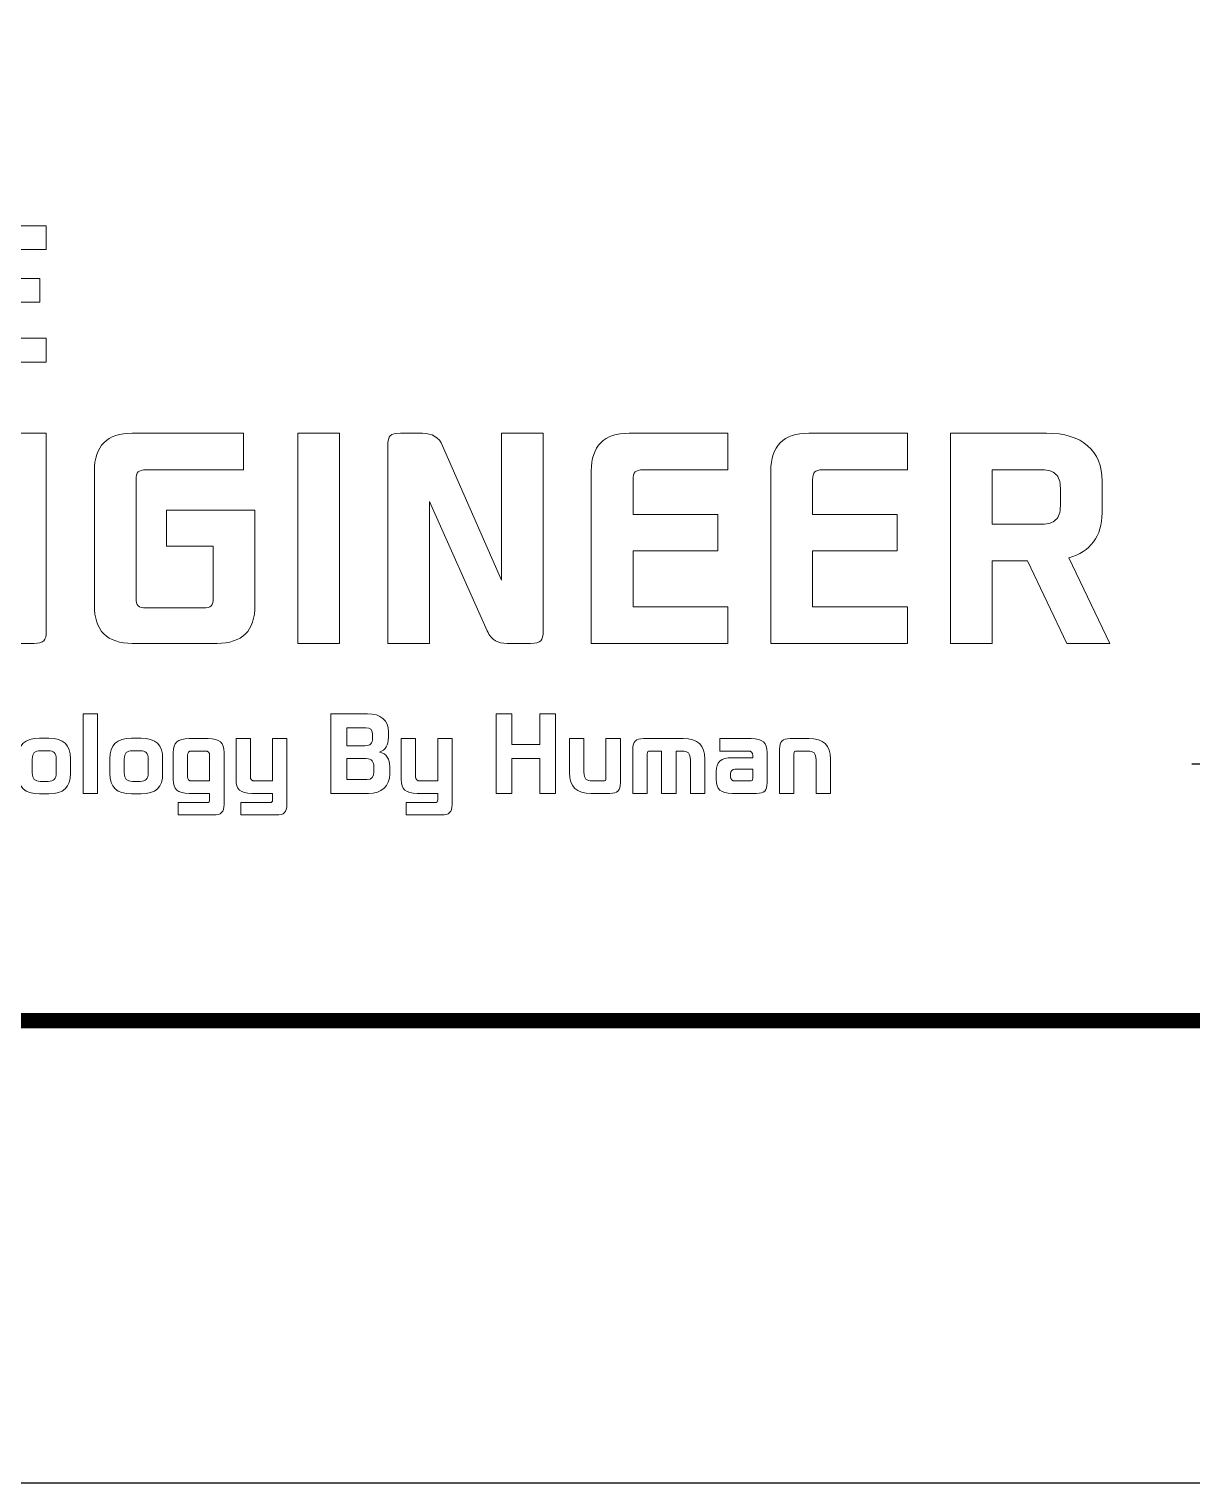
# Model space of a CAD drawing. Header units: millimetres. Extents: x 248 to 2768, y 230 to 2012.
# Drawn here: x 2110.2 to 2246.1, y 230.2 to 400 of the extents above; entities that cross this region are included whole.
import ezdxf

# ---------------------------------------------------------------- set-up
doc = ezdxf.new("R2010")
doc.units = ezdxf.units.MM
doc.header["$LTSCALE"] = 5
doc.layers.add('Template', color=7, linetype='Continuous')

# ---------------------------------------------------------------- blocks, each defined once
blk = doc.blocks.new('A$C289D198A')
at = {"layer": 'Template', "lineweight": 0}
for points in [[(25.846, 3.342), (25.846, 7.433), (26.659, 7.433), (26.659, 3.342)], [(21.663, 1.971), (21.943, 1.971), (21.943, 0.42), (21.663, 0.42)], [(30.556, 1.103), (30.014, 1.103), (30.014, 0.42), (29.706, 0.42), (29.706, 1.971), (30.014, 1.971), (30.014, 1.37), (30.556, 1.37), (30.556, 1.971), (30.864, 1.971), (30.864, 0.42), (30.556, 0.42)]]:
    blk.add_lwpolyline(points, close=True, dxfattribs=at)
for points, knots in [([(19.222, 8.817), (19.222, 8.817), (19.222, 10.994), (19.222, 10.994), (19.222, 11.314), (19.382, 11.473), (19.702, 11.473), (19.702, 11.473), (20.948, 11.473), (20.948, 11.473), (20.948, 11.473), (20.948, 11.01), (20.948, 11.01), (20.948, 11.01), (19.877, 11.01), (19.877, 11.01), (19.829, 11.01), (19.795, 11.001), (19.777, 10.983), (19.759, 10.965), (19.75, 10.931), (19.75, 10.882), (19.75, 10.882), (19.75, 10.444), (19.75, 10.444), (19.75, 10.444), (20.82, 10.444), (20.82, 10.444), (20.82, 10.444), (20.82, 9.987), (20.82, 9.987), (20.82, 9.987), (19.75, 9.987), (19.75, 9.987), (19.75, 9.987), (19.75, 9.281), (19.75, 9.281), (19.75, 9.281), (20.948, 9.281), (20.948, 9.281), (20.948, 9.281), (20.948, 8.817), (20.948, 8.817), (20.948, 8.817), (19.222, 8.817), (19.222, 8.817)], [0, 0, 0, 0, 1, 1, 1, 2, 2, 2, 3, 3, 3, 4, 4, 4, 5, 5, 5, 6, 6, 6, 7, 7, 7, 8, 8, 8, 9, 9, 9, 10, 10, 10, 11, 11, 11, 12, 12, 12, 13, 13, 13, 14, 14, 14, 15, 15, 15, 15]), ([(20.899, 3.392), (20.866, 3.359), (20.8, 3.342), (20.702, 3.342), (20.702, 3.342), (20.249, 3.342), (20.249, 3.342), (20.157, 3.342), (20.08, 3.359), (20.018, 3.394), (19.955, 3.429), (19.901, 3.493), (19.855, 3.588), (19.855, 3.588), (18.733, 6.104), (18.733, 6.104), (18.733, 6.104), (18.733, 3.342), (18.733, 3.342), (18.733, 3.342), (17.92, 3.342), (17.92, 3.342), (17.92, 3.342), (17.92, 7.187), (17.92, 7.187), (17.92, 7.286), (17.937, 7.351), (17.97, 7.384), (18.002, 7.417), (18.068, 7.433), (18.167, 7.433), (18.167, 7.433), (18.595, 7.433), (18.595, 7.433), (18.788, 7.433), (18.92, 7.351), (18.989, 7.187), (18.989, 7.187), (20.136, 4.573), (20.136, 4.573), (20.136, 4.573), (20.136, 7.433), (20.136, 7.433), (20.136, 7.433), (20.948, 7.433), (20.948, 7.433), (20.948, 7.433), (20.948, 3.588), (20.948, 3.588), (20.948, 3.49), (20.932, 3.424), (20.899, 3.392)], [0, 0, 0, 0, 1, 1, 1, 2, 2, 2, 3, 3, 3, 4, 4, 4, 5, 5, 5, 6, 6, 6, 7, 7, 7, 8, 8, 8, 9, 9, 9, 10, 10, 10, 11, 11, 11, 12, 12, 12, 13, 13, 13, 14, 14, 14, 15, 15, 15, 16, 16, 16, 17, 17, 17, 17]), ([(24.271, 3.342), (24.271, 3.342), (22.622, 3.342), (22.622, 3.342), (22.13, 3.342), (21.883, 3.588), (21.883, 4.081), (21.883, 4.081), (21.883, 6.695), (21.883, 6.695), (21.883, 7.187), (22.13, 7.433), (22.622, 7.433), (22.622, 7.433), (24.788, 7.433), (24.788, 7.433), (24.788, 7.433), (24.788, 6.72), (24.788, 6.72), (24.788, 6.72), (22.893, 6.72), (22.893, 6.72), (22.817, 6.72), (22.766, 6.706), (22.738, 6.678), (22.709, 6.65), (22.696, 6.598), (22.696, 6.523), (22.696, 6.523), (22.696, 4.229), (22.696, 4.229), (22.696, 4.153), (22.709, 4.101), (22.738, 4.073), (22.766, 4.045), (22.817, 4.032), (22.893, 4.032), (22.893, 4.032), (24.001, 4.032), (24.001, 4.032), (24.076, 4.032), (24.127, 4.045), (24.156, 4.073), (24.183, 4.101), (24.198, 4.153), (24.198, 4.229), (24.198, 4.229), (24.198, 5.233), (24.198, 5.233), (24.198, 5.233), (23.287, 5.233), (23.287, 5.233), (23.287, 5.233), (23.287, 5.937), (23.287, 5.937), (23.287, 5.937), (25.01, 5.937), (25.01, 5.937), (25.01, 5.937), (25.01, 4.081), (25.01, 4.081), (25.01, 3.588), (24.763, 3.342), (24.271, 3.342)], [0, 0, 0, 0, 1, 1, 1, 2, 2, 2, 3, 3, 3, 4, 4, 4, 5, 5, 5, 6, 6, 6, 7, 7, 7, 8, 8, 8, 9, 9, 9, 10, 10, 10, 11, 11, 11, 12, 12, 12, 13, 13, 13, 14, 14, 14, 15, 15, 15, 16, 16, 16, 17, 17, 17, 18, 18, 18, 19, 19, 19, 20, 20, 20, 21, 21, 21, 21]), ([(30.573, 3.392), (30.54, 3.359), (30.475, 3.342), (30.376, 3.342), (30.376, 3.342), (29.923, 3.342), (29.923, 3.342), (29.831, 3.342), (29.754, 3.359), (29.692, 3.394), (29.629, 3.429), (29.576, 3.493), (29.529, 3.588), (29.529, 3.588), (28.407, 6.104), (28.407, 6.104), (28.407, 6.104), (28.407, 3.342), (28.407, 3.342), (28.407, 3.342), (27.595, 3.342), (27.595, 3.342), (27.595, 3.342), (27.595, 7.187), (27.595, 7.187), (27.595, 7.286), (27.611, 7.351), (27.644, 7.384), (27.677, 7.417), (27.742, 7.433), (27.841, 7.433), (27.841, 7.433), (28.269, 7.433), (28.269, 7.433), (28.463, 7.433), (28.594, 7.351), (28.663, 7.187), (28.663, 7.187), (29.81, 4.573), (29.81, 4.573), (29.81, 4.573), (29.81, 7.433), (29.81, 7.433), (29.81, 7.433), (30.622, 7.433), (30.622, 7.433), (30.622, 7.433), (30.622, 3.588), (30.622, 3.588), (30.622, 3.49), (30.606, 3.424), (30.573, 3.392)], [0, 0, 0, 0, 1, 1, 1, 2, 2, 2, 3, 3, 3, 4, 4, 4, 5, 5, 5, 6, 6, 6, 7, 7, 7, 8, 8, 8, 9, 9, 9, 10, 10, 10, 11, 11, 11, 12, 12, 12, 13, 13, 13, 14, 14, 14, 15, 15, 15, 16, 16, 16, 17, 17, 17, 17]), ([(31.558, 3.342), (31.558, 3.342), (31.558, 6.695), (31.558, 6.695), (31.558, 7.187), (31.804, 7.433), (32.296, 7.433), (32.296, 7.433), (34.216, 7.433), (34.216, 7.433), (34.216, 7.433), (34.216, 6.72), (34.216, 6.72), (34.216, 6.72), (32.567, 6.72), (32.567, 6.72), (32.491, 6.72), (32.44, 6.706), (32.412, 6.678), (32.384, 6.65), (32.37, 6.598), (32.37, 6.523), (32.37, 6.523), (32.37, 5.848), (32.37, 5.848), (32.37, 5.848), (34.019, 5.848), (34.019, 5.848), (34.019, 5.848), (34.019, 5.144), (34.019, 5.144), (34.019, 5.144), (32.37, 5.144), (32.37, 5.144), (32.37, 5.144), (32.37, 4.056), (32.37, 4.056), (32.37, 4.056), (34.216, 4.056), (34.216, 4.056), (34.216, 4.056), (34.216, 3.342), (34.216, 3.342), (34.216, 3.342), (31.558, 3.342), (31.558, 3.342)], [0, 0, 0, 0, 1, 1, 1, 2, 2, 2, 3, 3, 3, 4, 4, 4, 5, 5, 5, 6, 6, 6, 7, 7, 7, 8, 8, 8, 9, 9, 9, 10, 10, 10, 11, 11, 11, 12, 12, 12, 13, 13, 13, 14, 14, 14, 15, 15, 15, 15]), ([(35.053, 3.342), (35.053, 3.342), (35.053, 6.695), (35.053, 6.695), (35.053, 7.187), (35.299, 7.433), (35.791, 7.433), (35.791, 7.433), (37.712, 7.433), (37.712, 7.433), (37.712, 7.433), (37.712, 6.72), (37.712, 6.72), (37.712, 6.72), (36.062, 6.72), (36.062, 6.72), (35.986, 6.72), (35.935, 6.706), (35.907, 6.678), (35.879, 6.65), (35.865, 6.598), (35.865, 6.523), (35.865, 6.523), (35.865, 5.848), (35.865, 5.848), (35.865, 5.848), (37.515, 5.848), (37.515, 5.848), (37.515, 5.848), (37.515, 5.144), (37.515, 5.144), (37.515, 5.144), (35.865, 5.144), (35.865, 5.144), (35.865, 5.144), (35.865, 4.056), (35.865, 4.056), (35.865, 4.056), (37.712, 4.056), (37.712, 4.056), (37.712, 4.056), (37.712, 3.342), (37.712, 3.342), (37.712, 3.342), (35.053, 3.342), (35.053, 3.342)], [0, 0, 0, 0, 1, 1, 1, 2, 2, 2, 3, 3, 3, 4, 4, 4, 5, 5, 5, 6, 6, 6, 7, 7, 7, 8, 8, 8, 9, 9, 9, 10, 10, 10, 11, 11, 11, 12, 12, 12, 13, 13, 13, 14, 14, 14, 15, 15, 15, 15]), ([(40.813, 3.342), (40.813, 3.342), (40.05, 4.947), (40.05, 4.947), (40.05, 4.947), (39.36, 4.947), (39.36, 4.947), (39.36, 4.947), (39.36, 3.342), (39.36, 3.342), (39.36, 3.342), (38.548, 3.342), (38.548, 3.342), (38.548, 3.342), (38.548, 7.433), (38.548, 7.433), (38.548, 7.433), (40.419, 7.433), (40.419, 7.433), (40.767, 7.433), (41.034, 7.352), (41.221, 7.19), (41.409, 7.027), (41.502, 6.797), (41.502, 6.498), (41.502, 6.498), (41.502, 5.883), (41.502, 5.883), (41.502, 5.656), (41.446, 5.468), (41.335, 5.319), (41.223, 5.17), (41.064, 5.066), (40.857, 5.006), (40.857, 5.006), (41.65, 3.342), (41.65, 3.342), (41.65, 3.342), (40.813, 3.342), (40.813, 3.342)], [0, 0, 0, 0, 1, 1, 1, 2, 2, 2, 3, 3, 3, 4, 4, 4, 5, 5, 5, 6, 6, 6, 7, 7, 7, 8, 8, 8, 9, 9, 9, 10, 10, 10, 11, 11, 11, 12, 12, 12, 13, 13, 13, 13]), ([(40.598, 5.745), (40.659, 5.801), (40.69, 5.891), (40.69, 6.016), (40.69, 6.016), (40.69, 6.365), (40.69, 6.365), (40.69, 6.49), (40.659, 6.58), (40.598, 6.636), (40.538, 6.692), (40.452, 6.72), (40.34, 6.72), (40.34, 6.72), (39.36, 6.72), (39.36, 6.72), (39.36, 6.72), (39.36, 5.661), (39.36, 5.661), (39.36, 5.661), (40.34, 5.661), (40.34, 5.661), (40.452, 5.661), (40.538, 5.689), (40.598, 5.745)], [0, 0, 0, 0, 1, 1, 1, 2, 2, 2, 3, 3, 3, 4, 4, 4, 5, 5, 5, 6, 6, 6, 7, 7, 7, 8, 8, 8, 8]), ([(26.489, 1.971), (26.489, 1.971), (27.199, 1.971), (27.199, 1.971), (27.46, 1.971), (27.609, 1.84), (27.609, 1.616), (27.609, 1.616), (27.609, 1.514), (27.609, 1.514), (27.609, 1.355), (27.553, 1.267), (27.434, 1.224), (27.574, 1.202), (27.634, 1.086), (27.634, 0.944), (27.634, 0.944), (27.634, 0.797), (27.634, 0.797), (27.634, 0.564), (27.473, 0.42), (27.223, 0.42), (27.223, 0.42), (26.489, 0.42), (26.489, 0.42), (26.489, 0.42), (26.489, 1.971), (26.489, 1.971)], [0, 0, 0, 0, 1, 1, 1, 2, 2, 2, 3, 3, 3, 4, 4, 4, 5, 5, 5, 6, 6, 6, 7, 7, 7, 8, 8, 8, 9, 9, 9, 9]), ([(26.489, 1.52), (26.489, 1.774), (26.489, 1.971), (26.489, 1.971), (26.489, 1.971), (26.667, 1.971), (26.844, 1.971)], [8.6433375, 8.6433375, 8.6433375, 8.6433375, 9, 9, 9, 9.5000025, 9.5000025, 9.5000025, 9.5000025]), ([(27.169, 1.7), (27.169, 1.7), (26.797, 1.7), (26.797, 1.7), (26.797, 1.7), (26.797, 1.349), (26.797, 1.349), (26.797, 1.349), (27.152, 1.349), (27.152, 1.349), (27.255, 1.349), (27.301, 1.396), (27.301, 1.489), (27.301, 1.489), (27.301, 1.566), (27.301, 1.566), (27.301, 1.659), (27.253, 1.7), (27.169, 1.7)], [0, 0, 0, 0, 1, 1, 1, 2, 2, 2, 3, 3, 3, 4, 4, 4, 5, 5, 5, 6, 6, 6, 6]), ([(20.394, 0.812), (20.394, 0.812), (20.394, 1.095), (20.394, 1.095), (20.394, 1.366), (20.528, 1.495), (20.814, 1.495), (20.814, 1.495), (21, 1.495), (21, 1.495), (21.286, 1.495), (21.42, 1.366), (21.42, 1.095), (21.42, 1.095), (21.42, 0.812), (21.42, 0.812), (21.42, 0.541), (21.286, 0.412), (21, 0.412), (21, 0.412), (20.814, 0.412), (20.814, 0.412), (20.528, 0.412), (20.394, 0.541), (20.394, 0.812)], [0, 0, 0, 0, 1, 1, 1, 2, 2, 2, 3, 3, 3, 4, 4, 4, 5, 5, 5, 6, 6, 6, 7, 7, 7, 8, 8, 8, 8]), ([(22.186, 0.812), (22.186, 0.812), (22.186, 1.095), (22.186, 1.095), (22.186, 1.366), (22.321, 1.495), (22.606, 1.495), (22.606, 1.495), (22.793, 1.495), (22.793, 1.495), (23.078, 1.495), (23.213, 1.366), (23.213, 1.095), (23.213, 1.095), (23.213, 0.812), (23.213, 0.812), (23.213, 0.541), (23.078, 0.412), (22.793, 0.412), (22.793, 0.412), (22.606, 0.412), (22.606, 0.412), (22.321, 0.412), (22.186, 0.541), (22.186, 0.812)], [0, 0, 0, 0, 1, 1, 1, 2, 2, 2, 3, 3, 3, 4, 4, 4, 5, 5, 5, 6, 6, 6, 7, 7, 7, 8, 8, 8, 8]), ([(23.512, 0.243), (23.512, 0.243), (24.072, 0.243), (24.072, 0.243), (24.118, 0.243), (24.128, 0.252), (24.128, 0.299), (24.128, 0.299), (24.128, 0.42), (24.128, 0.42), (24.128, 0.42), (23.726, 0.42), (23.726, 0.42), (23.502, 0.42), (23.418, 0.504), (23.418, 0.69), (23.418, 0.69), (23.418, 1.217), (23.418, 1.217), (23.418, 1.403), (23.502, 1.487), (23.726, 1.487), (23.726, 1.487), (24.1, 1.487), (24.1, 1.487), (24.324, 1.487), (24.408, 1.403), (24.408, 1.217), (24.408, 1.217), (24.408, 0.205), (24.408, 0.205), (24.408, 0.056), (24.352, 0), (24.202, 0), (24.202, 0), (23.512, 0), (23.512, 0), (23.512, 0), (23.512, 0.243), (23.512, 0.243)], [0, 0, 0, 0, 1, 1, 1, 2, 2, 2, 3, 3, 3, 4, 4, 4, 5, 5, 5, 6, 6, 6, 7, 7, 7, 8, 8, 8, 9, 9, 9, 10, 10, 10, 11, 11, 11, 12, 12, 12, 13, 13, 13, 13]), ([(24.735, 0.243), (24.735, 0.243), (25.295, 0.243), (25.295, 0.243), (25.341, 0.243), (25.351, 0.252), (25.351, 0.299), (25.351, 0.299), (25.351, 0.42), (25.351, 0.42), (25.351, 0.42), (24.949, 0.42), (24.949, 0.42), (24.725, 0.42), (24.641, 0.504), (24.641, 0.69), (24.641, 0.69), (24.641, 1.487), (24.641, 1.487), (24.641, 1.487), (24.921, 1.487), (24.921, 1.487), (24.921, 1.487), (24.921, 0.746), (24.921, 0.746), (24.921, 0.69), (24.949, 0.662), (25.005, 0.662), (25.005, 0.662), (25.351, 0.662), (25.351, 0.662), (25.351, 0.662), (25.351, 1.487), (25.351, 1.487), (25.351, 1.487), (25.631, 1.487), (25.631, 1.487), (25.631, 1.487), (25.631, 0.205), (25.631, 0.205), (25.631, 0.056), (25.575, 0), (25.425, 0), (25.425, 0), (24.735, 0), (24.735, 0), (24.735, 0), (24.735, 0.243), (24.735, 0.243)], [0, 0, 0, 0, 1, 1, 1, 2, 2, 2, 3, 3, 3, 4, 4, 4, 5, 5, 5, 6, 6, 6, 7, 7, 7, 8, 8, 8, 9, 9, 9, 10, 10, 10, 11, 11, 11, 12, 12, 12, 13, 13, 13, 14, 14, 14, 15, 15, 15, 16, 16, 16, 16]), ([(27.952, 0.243), (27.952, 0.243), (28.511, 0.243), (28.511, 0.243), (28.558, 0.243), (28.567, 0.252), (28.567, 0.299), (28.567, 0.299), (28.567, 0.42), (28.567, 0.42), (28.567, 0.42), (28.166, 0.42), (28.166, 0.42), (27.942, 0.42), (27.858, 0.504), (27.858, 0.69), (27.858, 0.69), (27.858, 1.487), (27.858, 1.487), (27.858, 1.487), (28.138, 1.487), (28.138, 1.487), (28.138, 1.487), (28.138, 0.746), (28.138, 0.746), (28.138, 0.69), (28.166, 0.662), (28.222, 0.662), (28.222, 0.662), (28.567, 0.662), (28.567, 0.662), (28.567, 0.662), (28.567, 1.487), (28.567, 1.487), (28.567, 1.487), (28.847, 1.487), (28.847, 1.487), (28.847, 1.487), (28.847, 0.205), (28.847, 0.205), (28.847, 0.056), (28.791, 0), (28.642, 0), (28.642, 0), (27.952, 0), (27.952, 0), (27.952, 0), (27.952, 0.243), (27.952, 0.243)], [0, 0, 0, 0, 1, 1, 1, 2, 2, 2, 3, 3, 3, 4, 4, 4, 5, 5, 5, 6, 6, 6, 7, 7, 7, 8, 8, 8, 9, 9, 9, 10, 10, 10, 11, 11, 11, 12, 12, 12, 13, 13, 13, 14, 14, 14, 15, 15, 15, 16, 16, 16, 16]), ([(31.135, 0.819), (31.135, 0.819), (31.135, 1.487), (31.135, 1.487), (31.135, 1.487), (31.415, 1.487), (31.415, 1.487), (31.415, 1.487), (31.415, 0.831), (31.415, 0.831), (31.415, 0.707), (31.467, 0.662), (31.571, 0.662), (31.571, 0.662), (31.788, 0.662), (31.788, 0.662), (31.835, 0.662), (31.844, 0.672), (31.844, 0.719), (31.844, 0.719), (31.844, 1.487), (31.844, 1.487), (31.844, 1.487), (32.124, 1.487), (32.124, 1.487), (32.124, 1.487), (32.124, 0.625), (32.124, 0.625), (32.124, 0.476), (32.068, 0.42), (31.919, 0.42), (31.919, 0.42), (31.555, 0.42), (31.555, 0.42), (31.269, 0.42), (31.135, 0.549), (31.135, 0.819)], [0, 0, 0, 0, 1, 1, 1, 2, 2, 2, 3, 3, 3, 4, 4, 4, 5, 5, 5, 6, 6, 6, 7, 7, 7, 8, 8, 8, 9, 9, 9, 10, 10, 10, 11, 11, 11, 12, 12, 12, 12]), ([(33.487, 1.077), (33.487, 1.2), (33.434, 1.245), (33.33, 1.245), (33.33, 1.245), (33.207, 1.245), (33.207, 1.245), (33.207, 1.245), (33.207, 0.42), (33.207, 0.42), (33.207, 0.42), (32.927, 0.42), (32.927, 0.42), (32.927, 0.42), (32.927, 1.245), (32.927, 1.245), (32.927, 1.245), (32.703, 1.245), (32.703, 1.245), (32.656, 1.245), (32.647, 1.235), (32.647, 1.189), (32.647, 1.189), (32.647, 0.42), (32.647, 0.42), (32.647, 0.42), (32.367, 0.42), (32.367, 0.42), (32.367, 0.42), (32.367, 1.282), (32.367, 1.282), (32.367, 1.431), (32.423, 1.487), (32.572, 1.487), (32.572, 1.487), (33.347, 1.487), (33.347, 1.487), (33.632, 1.487), (33.767, 1.359), (33.767, 1.088), (33.767, 1.088), (33.767, 0.42), (33.767, 0.42), (33.767, 0.42), (33.487, 0.42), (33.487, 0.42), (33.487, 0.42), (33.487, 1.077), (33.487, 1.077)], [0, 0, 0, 0, 1, 1, 1, 2, 2, 2, 3, 3, 3, 4, 4, 4, 5, 5, 5, 6, 6, 6, 7, 7, 7, 8, 8, 8, 9, 9, 9, 10, 10, 10, 11, 11, 11, 12, 12, 12, 13, 13, 13, 14, 14, 14, 15, 15, 15, 16, 16, 16, 16]), ([(33.991, 0.69), (33.991, 0.69), (33.991, 0.844), (33.991, 0.844), (33.991, 1.03), (34.075, 1.114), (34.299, 1.114), (34.299, 1.114), (34.7, 1.114), (34.7, 1.114), (34.7, 1.114), (34.7, 1.161), (34.7, 1.161), (34.7, 1.217), (34.672, 1.245), (34.616, 1.245), (34.616, 1.245), (34.062, 1.245), (34.062, 1.245), (34.062, 1.245), (34.062, 1.487), (34.062, 1.487), (34.062, 1.487), (34.672, 1.487), (34.672, 1.487), (34.896, 1.487), (34.98, 1.403), (34.98, 1.217), (34.98, 1.217), (34.98, 0.625), (34.98, 0.625), (34.98, 0.476), (34.924, 0.42), (34.775, 0.42), (34.775, 0.42), (34.299, 0.42), (34.299, 0.42), (34.075, 0.42), (33.991, 0.504), (33.991, 0.69)], [0, 0, 0, 0, 1, 1, 1, 2, 2, 2, 3, 3, 3, 4, 4, 4, 5, 5, 5, 6, 6, 6, 7, 7, 7, 8, 8, 8, 9, 9, 9, 10, 10, 10, 11, 11, 11, 12, 12, 12, 13, 13, 13, 13]), ([(35.933, 1.077), (35.933, 1.2), (35.88, 1.245), (35.776, 1.245), (35.776, 1.245), (35.559, 1.245), (35.559, 1.245), (35.513, 1.245), (35.503, 1.235), (35.503, 1.189), (35.503, 1.189), (35.503, 0.42), (35.503, 0.42), (35.503, 0.42), (35.223, 0.42), (35.223, 0.42), (35.223, 0.42), (35.223, 1.282), (35.223, 1.282), (35.223, 1.431), (35.279, 1.487), (35.429, 1.487), (35.429, 1.487), (35.793, 1.487), (35.793, 1.487), (36.078, 1.487), (36.213, 1.359), (36.213, 1.088), (36.213, 1.088), (36.213, 0.42), (36.213, 0.42), (36.213, 0.42), (35.933, 0.42), (35.933, 0.42), (35.933, 0.42), (35.933, 1.077), (35.933, 1.077)], [0, 0, 0, 0, 1, 1, 1, 2, 2, 2, 3, 3, 3, 4, 4, 4, 5, 5, 5, 6, 6, 6, 7, 7, 7, 8, 8, 8, 9, 9, 9, 10, 10, 10, 11, 11, 11, 12, 12, 12, 12]), ([(20.984, 1.252), (20.984, 1.252), (20.831, 1.252), (20.831, 1.252), (20.726, 1.252), (20.674, 1.208), (20.674, 1.084), (20.674, 1.084), (20.674, 0.823), (20.674, 0.823), (20.674, 0.7), (20.726, 0.655), (20.831, 0.655), (20.831, 0.655), (20.984, 0.655), (20.984, 0.655), (21.088, 0.655), (21.14, 0.7), (21.14, 0.823), (21.14, 0.823), (21.14, 1.084), (21.14, 1.084), (21.14, 1.208), (21.088, 1.252), (20.984, 1.252)], [0, 0, 0, 0, 1, 1, 1, 2, 2, 2, 3, 3, 3, 4, 4, 4, 5, 5, 5, 6, 6, 6, 7, 7, 7, 8, 8, 8, 8]), ([(22.776, 1.252), (22.776, 1.252), (22.623, 1.252), (22.623, 1.252), (22.518, 1.252), (22.466, 1.208), (22.466, 1.084), (22.466, 1.084), (22.466, 0.823), (22.466, 0.823), (22.466, 0.7), (22.518, 0.655), (22.623, 0.655), (22.623, 0.655), (22.776, 0.655), (22.776, 0.655), (22.881, 0.655), (22.933, 0.7), (22.933, 0.823), (22.933, 0.823), (22.933, 1.084), (22.933, 1.084), (22.933, 1.208), (22.881, 1.252), (22.776, 1.252)], [0, 0, 0, 0, 1, 1, 1, 2, 2, 2, 3, 3, 3, 4, 4, 4, 5, 5, 5, 6, 6, 6, 7, 7, 7, 8, 8, 8, 8]), ([(24.044, 1.245), (24.044, 1.245), (23.782, 1.245), (23.782, 1.245), (23.726, 1.245), (23.698, 1.217), (23.698, 1.161), (23.698, 1.161), (23.698, 0.746), (23.698, 0.746), (23.698, 0.69), (23.726, 0.662), (23.782, 0.662), (23.782, 0.662), (24.128, 0.662), (24.128, 0.662), (24.128, 0.662), (24.128, 1.161), (24.128, 1.161), (24.128, 1.217), (24.1, 1.245), (24.044, 1.245)], [0, 0, 0, 0, 1, 1, 1, 2, 2, 2, 3, 3, 3, 4, 4, 4, 5, 5, 5, 6, 6, 6, 7, 7, 7, 7]), ([(27.178, 1.099), (27.178, 1.099), (26.797, 1.099), (26.797, 1.099), (26.797, 1.099), (26.797, 0.69), (26.797, 0.69), (26.797, 0.69), (27.191, 0.69), (27.191, 0.69), (27.283, 0.69), (27.326, 0.739), (27.326, 0.842), (27.326, 0.842), (27.326, 0.937), (27.326, 0.937), (27.326, 1.026), (27.279, 1.099), (27.178, 1.099)], [0, 0, 0, 0, 1, 1, 1, 2, 2, 2, 3, 3, 3, 4, 4, 4, 5, 5, 5, 6, 6, 6, 6]), ([(34.355, 0.89), (34.299, 0.89), (34.271, 0.862), (34.271, 0.806), (34.271, 0.806), (34.271, 0.746), (34.271, 0.746), (34.271, 0.69), (34.299, 0.662), (34.355, 0.662), (34.355, 0.662), (34.644, 0.662), (34.644, 0.662), (34.691, 0.662), (34.7, 0.672), (34.7, 0.719), (34.7, 0.719), (34.7, 0.89), (34.7, 0.89), (34.7, 0.89), (34.355, 0.89), (34.355, 0.89)], [0, 0, 0, 0, 1, 1, 1, 2, 2, 2, 3, 3, 3, 4, 4, 4, 5, 5, 5, 6, 6, 6, 7, 7, 7, 7]), ([(27.952, 0.172), (27.952, 0.212), (27.952, 0.243), (27.952, 0.243), (27.952, 0.243), (28.091, 0.243), (28.231, 0.243)], [15.6433375, 15.6433375, 15.6433375, 15.6433375, 16, 16, 16, 16.5000025, 16.5000025, 16.5000025, 16.5000025])]:
    blk.add_open_spline(points, degree=3, knots=knots, dxfattribs=at)
blk = doc.blocks.new('조립도')
at = {"layer": 'Defpoints', "color": 1}
blk.add_lwpolyline([(0, 0), (420, 0), (420, 297), (0, 297)], close=True, dxfattribs=at)
at = {"layer": 'Template', "color": 8, "ltscale": 0.5}
blk.add_line((333, 14), (408, 14), dxfattribs=at)
at = {"layer": 'Template', "color": 8, "const_width": 0.3}
blk.add_lwpolyline([(12, 9), (12, 288), (408, 288), (408, 9)], close=True, dxfattribs=at)
at = {"ltscale": 30}
blk.add_blockref('A$C289D198A', (289.749, 13.004), dxfattribs=at)

msp = doc.modelspace()

# ---------------------------------------------------------------- block references
at = {"ltscale": 8, "xscale": 6, "yscale": 6, "zscale": 6}
msp.add_blockref('조립도', (248.07795, 230.15957), dxfattribs=at)

doc.saveas('drawing.dxf')
